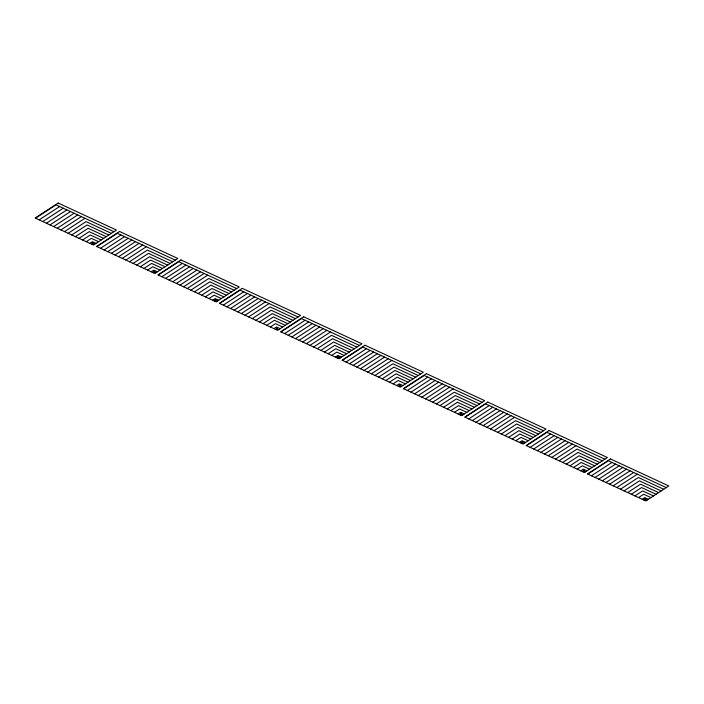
<?xml version="1.0" encoding="UTF-8"?>
<svg xmlns="http://www.w3.org/2000/svg" width="704" height="704" viewBox="0 0 704 704"><rect width="100%" height="100%" fill="white"/><g stroke="black" fill="none" stroke-linecap="round" stroke-linejoin="round"><path stroke-width="1.06" d="M35.526 218.187L55.994 204.846L113.951 231.704M39.142 219.859L59.611 206.527M42.768 221.54L63.237 208.199M46.394 223.221L66.862 209.88M50.01 224.893L70.479 211.561M53.636 226.574L74.105 213.233M57.262 228.254L77.73 214.914M60.878 229.935L81.347 216.594M64.504 231.607L84.973 218.275M68.13 233.288L86.055 221.61L111.408 233.358M71.746 234.969L87.111 224.954L108.847 235.03M75.372 236.65L88.176 228.298L106.286 236.694M78.998 238.322L89.241 231.651L103.726 238.366M82.614 240.002L90.297 234.995L101.165 240.029M86.24 241.683L91.362 238.348L98.604 241.701M89.866 243.364L92.426 241.692L96.043 243.373M96.888 246.62L117.357 233.279L175.322 260.137M100.514 248.292L120.982 234.96M104.139 249.973L124.608 236.632M107.756 251.654L128.225 238.313M111.382 253.334L131.85 239.994M115.007 255.006L135.476 241.674M118.624 256.687L139.093 243.346M122.25 258.368L142.718 245.027M125.875 260.049L146.344 246.708M129.492 261.721L147.418 250.043L172.779 261.791M133.118 263.402L148.482 253.387L170.218 263.463M136.743 265.082L149.547 256.74L167.658 265.126M140.36 266.754L150.603 260.084L165.097 266.798M143.986 268.435L151.668 263.428L162.536 268.47M147.611 270.116L152.733 266.781L159.975 270.134M151.228 271.797L153.789 270.125L157.414 271.806M158.259 275.053L178.728 261.712L236.694 288.57M161.885 276.734L182.354 263.393M165.51 278.406L185.979 265.074M169.127 280.086L189.596 266.746M172.753 281.767L193.222 268.426M176.378 283.448L196.847 270.107M179.995 285.12L200.464 271.788M183.621 286.801L204.09 273.46M187.246 288.482L207.715 275.141M190.863 290.154L208.789 278.476L234.15 290.224M194.489 291.834L209.854 281.82L231.59 291.896M198.114 293.515L210.918 285.173L229.029 293.559M201.731 295.196L211.974 288.517L226.468 295.231M205.357 296.868L213.039 291.87L223.907 296.903M208.982 298.549L214.104 295.214L221.346 298.566M212.599 300.23L215.16 298.558L218.786 300.238M219.63 303.486L240.099 290.145L298.065 317.002M223.256 305.166L243.725 291.826M226.873 306.838L247.342 293.506M230.498 308.519L250.967 295.178M234.124 310.2L254.593 296.859M237.741 311.881L258.21 298.54M241.366 313.553L261.835 300.221M244.992 315.234L265.461 301.893M248.609 316.914L269.078 303.574M252.234 318.595L270.16 306.909L295.522 318.657M255.86 320.267L271.225 310.262L292.961 320.329M259.477 321.948L272.281 313.606L290.4 322.001M263.102 323.629L273.346 316.95L287.839 323.664M266.728 325.31L274.41 320.302L285.278 325.336M270.345 326.982L275.466 323.646L282.718 326.999M273.97 328.662L276.531 326.99L280.157 328.671M281.002 331.918L301.47 318.578L359.436 345.435M284.627 333.599L305.096 320.258M288.244 335.28L308.713 321.939M291.87 336.952L312.338 323.62M295.495 338.633L315.964 325.292M299.112 340.314L319.581 326.973M302.738 341.994L323.206 328.654M306.363 343.666L326.832 330.334M309.98 345.347L330.449 332.006M313.606 347.028L331.531 335.342L356.893 347.098M317.231 348.7L332.596 338.694L354.332 348.762M320.848 350.381L333.652 342.038L351.771 350.434M324.474 352.062L334.717 345.382L349.21 352.097M328.099 353.742L335.782 348.735L346.65 353.769M331.716 355.414L336.838 352.079L344.089 355.441M335.342 357.095L337.902 355.432L341.528 357.104M342.373 360.351L362.842 347.019L420.798 373.868M345.998 362.032L366.458 348.691M349.615 363.713L370.084 350.372M353.241 365.394L373.71 352.053M356.858 367.066L377.326 353.734M360.483 368.746L380.952 355.406M364.109 370.427L384.578 357.086M367.726 372.099L388.194 358.767M371.351 373.78L391.82 360.439M374.977 375.461L392.902 363.783L418.255 375.531M378.594 377.142L393.958 367.127L415.694 377.194M382.219 378.814L395.023 370.471L413.134 378.866M385.845 380.494L396.088 373.824L410.573 380.538M389.462 382.175L397.144 377.168L408.012 382.202M393.087 383.856L398.209 380.512L405.451 383.874M396.713 385.528L399.274 383.865L402.89 385.537M403.744 388.784L424.213 375.452L482.17 402.31M407.361 390.465L427.83 377.133M410.986 392.146L431.455 378.805M414.612 393.826L435.081 380.486M418.229 395.498L438.698 382.166M421.854 397.179L442.323 383.838M425.48 398.86L445.949 385.519M429.097 400.541L449.566 387.2M432.722 402.213L453.191 388.881M436.348 403.894L454.274 392.216L479.626 403.964M439.965 405.574L455.33 395.56L477.066 405.627M443.59 407.255L456.394 398.904L474.505 407.299M447.216 408.927L457.459 402.257L471.944 408.971M450.833 410.608L458.515 405.601L469.383 410.634M454.458 412.289L459.58 408.945L466.822 412.306M458.084 413.961L460.645 412.298L464.262 413.978M465.115 417.226L485.575 403.885L543.541 430.742M468.732 418.898L489.201 405.566M472.358 420.578L492.826 407.238M475.983 422.259L496.443 408.918M479.6 423.94L500.069 410.599M483.226 425.612L503.694 412.28M486.851 427.293L507.311 413.952M490.468 428.974L510.937 415.633M494.094 430.654L514.562 417.314M497.71 432.326L515.636 420.649L540.998 432.397M501.336 434.007L516.701 423.993L538.437 434.069M504.962 435.688L517.766 427.346L535.876 435.732M508.578 437.36L518.822 430.69L533.315 437.404M512.204 439.041L519.886 434.034L530.754 439.076M515.83 440.722L520.951 437.386L528.194 440.739M519.446 442.402L522.007 440.73L525.633 442.411M526.478 445.658L546.946 432.318L604.912 459.175M530.103 447.339L550.572 433.998M533.729 449.011L554.198 435.679M537.346 450.692L557.814 437.351M540.971 452.373L561.44 439.032M544.597 454.045L565.066 440.713M548.214 455.726L568.682 442.385M551.839 457.406L572.308 444.066M555.465 459.087L575.934 445.746M559.082 460.759L577.007 449.082L602.369 460.83M562.707 462.44L578.072 452.426L599.808 462.502M566.333 464.121L579.137 455.778L597.247 464.165M569.95 465.802L580.193 459.122L594.686 465.837M573.575 467.474L581.258 462.466L592.126 467.509M577.201 469.154L582.322 465.819L589.565 469.172M580.818 470.835L583.378 469.163L587.004 470.844M587.849 474.091L608.318 460.75L666.283 487.608M591.474 475.772L611.943 462.431M595.1 477.444L615.56 464.112M598.717 479.125L619.186 465.784M602.342 480.806L622.811 467.465M605.968 482.486L626.428 469.146M609.585 484.158L630.054 470.826M613.21 485.839L633.679 472.498M616.836 487.52L637.296 474.179M620.453 489.201L638.378 477.514L663.74 489.262M624.078 490.873L639.443 480.867L661.179 490.934M627.704 492.554L640.499 484.211L658.618 492.606M631.321 494.234L641.564 487.555L656.058 494.27M634.946 495.906L642.629 490.908L653.497 495.942M638.563 497.587L643.685 494.252L650.936 497.605M642.189 499.268L644.75 497.596L648.375 499.277M91.67 244.2L92.673 244.2L92.215 242.766L93.306 242.766L93.764 244.2L94.767 244.2M153.041 272.633L154.044 272.633L153.586 271.198L154.678 271.198L155.135 272.633L156.138 272.642M214.412 301.066L215.415 301.066L214.958 299.631L216.049 299.631L216.506 301.074L217.501 301.074M275.783 329.498L276.778 329.507L276.329 328.064L277.42 328.064L277.878 329.507L278.872 329.507M337.154 357.94L338.149 357.94L337.7 356.497L338.791 356.506L339.249 357.94L340.243 357.94M398.526 386.373L399.52 386.373L399.062 384.938L400.162 384.938L400.611 386.373L401.614 386.373M459.888 414.806L460.891 414.806L460.434 413.371L461.525 413.371L461.982 414.806L462.986 414.806M521.259 443.238L522.262 443.238L521.805 441.804L522.896 441.804L523.354 443.238L524.357 443.247M582.63 471.671L583.634 471.671L583.176 470.237L584.267 470.237L584.725 471.68L585.719 471.68M644.002 500.104L645.005 500.104L644.547 498.67L645.638 498.67L646.096 500.113L647.09 500.113M58.186 203.051L35.2 218.038L93.482 245.036L116.468 230.058L58.186 203.051M119.557 231.484L96.571 246.47L154.854 273.469L177.839 258.491L119.557 231.484M180.928 259.926L157.942 274.903L216.225 301.91L239.21 286.924L180.928 259.926M242.299 288.358L219.314 303.336L277.596 330.343L300.582 315.357L242.299 288.358M303.67 316.791L280.676 331.769L338.967 358.776L361.953 343.798L303.67 316.791M365.033 345.224L342.047 360.202L400.33 387.209L423.324 372.231L365.033 345.224M426.404 373.657L403.418 388.643L461.701 415.642L484.686 400.664L426.404 373.657M487.775 402.09L464.79 417.076L523.072 444.074L546.058 429.097L487.775 402.09M549.146 430.531L526.161 445.509L584.443 472.516L607.429 457.53L549.146 430.531M610.518 458.964L587.532 473.942L645.814 500.949L668.8 485.962L610.518 458.964"/></g></svg>
